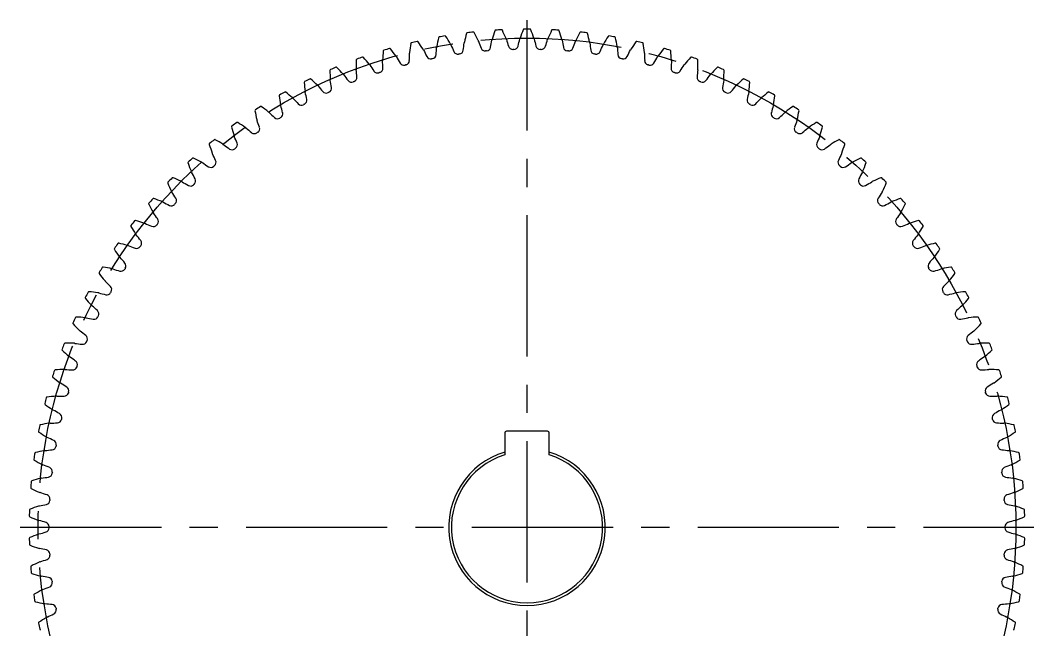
# Model space of a CAD drawing. Extents: x -1 to 183, y -13 to 137.
# Drawn here: x -1 to 113, y 54.5 to 123 of the extents above; entities that cross this region are included whole.
import ezdxf

# ---------------------------------------------------------------- set-up
doc = ezdxf.new("R2010")
doc.units = 0
doc.header["$LTSCALE"] = 0.5
doc.linetypes.add('CENTER', pattern=[50.8, 31.75, -6.35, 6.35, -6.35])
doc.layers.add('MSM_CENTER', color=1, linetype='CENTER')
doc.layers.add('MSM_CONTINUOUS', color=7, linetype='CONTINUOUS')

msp = doc.modelspace()

# ---------------------------------------------------------------- linework, layer by layer
at = {"layer": 'MSM_CENTER'}
for p, q in [((56, 9), (56, 123)), ((-1, 66), (113, 66))]:
    msp.add_line(p, q, dxfattribs=at)
msp.add_circle((56, 66), 55, dxfattribs=at)
at = {"layer": 'MSM_CONTINUOUS'}
for p, q in [((53.5, 76.6), (53.5, 74.12)), ((58.3, 76.8), (53.7, 76.8)), ((58.5, 74.12), (58.5, 76.6))]:
    msp.add_line(p, q, dxfattribs=at)
for centre, radius, start, end in [((55.66, 121.9), 0.1, 90.344, 157.6675), ((56, 66), 56, 89.656, 90.344), ((56.34, 121.9), 0.1, 22.3325, 89.656), ((63.94, 117.07), 18.33, 167.4857, 170.6364), ((46.14, 121.02), 0.1, 100.1622, 167.4857), ((56, 66), 56, 99.4742, 100.1622), ((46.8, 121.14), 0.1, 32.1507, 99.4742), ((31.36, 111.43), 18.33, 29, 32.1507), ((66.84, 116.54), 18.33, 164.2129, 167.3636), ((49.29, 121.5), 0.1, 96.8895, 164.2129), ((56, 66), 56, 96.2015, 96.8895), ((49.96, 121.57), 0.1, 28.878, 96.2015), ((34, 112.77), 18.33, 25.7273, 28.878), ((52.88, 120.63), 0.832, 164.0909, 170.9362), ((69.71, 115.83), 18.33, 160.9402, 164.0909), ((52.47, 121.79), 0.1, 93.6167, 160.9402), ((56, 66), 56, 92.9287, 93.6167), ((53.14, 121.83), 0.1, 25.6053, 92.9287), ((36.7, 113.95), 18.33, 22.4545, 25.6053), ((52.88, 120.63), 0.832, 15.6093, 22.4545), ((69.97, 125.42), 16.92, 195.6335, 198.4222), ((38.66, 124.52), 16.92, 344.8505, 347.6393), ((56, 120.72), 0.832, 160.8182, 167.6634), ((72.53, 114.97), 18.33, 157.6675, 160.8182), ((39.47, 114.97), 18.33, 19.1818, 22.3325), ((56, 120.72), 0.832, 12.3366, 19.1818), ((73.34, 124.52), 16.92, 192.3607, 195.1495), ((42.03, 125.42), 16.92, 341.5778, 344.3665), ((59.12, 120.63), 0.832, 157.5455, 164.3907), ((75.3, 113.95), 18.33, 154.3947, 157.5455), ((58.86, 121.83), 0.1, 87.0713, 154.3947), ((56, 66), 56, 86.3833, 87.0713), ((59.53, 121.79), 0.1, 19.0598, 86.3833), ((42.29, 115.83), 18.33, 15.9091, 19.0598), ((59.12, 120.63), 0.832, 9.0638, 15.9091), ((78, 112.77), 18.33, 151.122, 154.2727), ((62.04, 121.57), 0.1, 83.7985, 151.122), ((56, 66), 56, 83.1105, 83.7985), ((62.71, 121.5), 0.1, 15.7871, 83.1105), ((45.16, 116.54), 18.33, 12.6364, 15.7871), ((80.64, 111.43), 18.33, 147.8493, 151), ((65.2, 121.14), 0.1, 80.5258, 147.8493), ((56, 66), 56, 79.8378, 80.5258), ((65.86, 121.02), 0.1, 12.5143, 79.8378), ((48.06, 117.07), 18.33, 9.3636, 12.5143), ((56, 66), 56, 106.0196, 106.7076), ((40.57, 119.73), 0.1, 38.6962, 106.0196), ((26.34, 108.33), 18.33, 35.5455, 38.6962), ((61.01, 117.44), 18.33, 170.7584, 173.9091), ((43.01, 120.37), 0.1, 103.4349, 170.7584), ((56, 66), 56, 102.7469, 103.4349), ((43.67, 120.52), 0.1, 35.4234, 102.7469), ((28.81, 109.95), 18.33, 32.2727, 35.4234), ((43.61, 119.3), 0.832, 25.4275, 32.2727), ((28.93, 120.71), 16.92, 354.6687, 357.4575), ((46.67, 119.92), 0.832, 170.6363, 177.4816), ((46.67, 119.92), 0.832, 22.1547, 29), ((63.11, 126.62), 16.92, 202.1789, 204.9677), ((32.1, 122.16), 16.92, 351.396, 354.1847), ((49.76, 120.36), 0.832, 167.3636, 174.2089), ((49.76, 120.36), 0.832, 18.882, 25.7273), ((66.56, 126.12), 16.92, 198.9062, 201.6949), ((51.3, 120.05), 0.5, 201.6949, 274.9708), ((51.42, 120.06), 0.5, 274.8474, 348.1232), ((35.34, 123.44), 16.92, 348.1232, 350.912), ((54.39, 120.23), 0.5, 198.4222, 271.698), ((56, 66), 53.75, 91.5747, 91.698), ((54.51, 120.23), 0.5, 271.5747, 344.8505), ((57.49, 120.23), 0.5, 195.1495, 268.4253), ((56, 66), 53.75, 88.302, 88.4253), ((57.61, 120.23), 0.5, 268.3019, 341.5778), ((76.66, 123.44), 16.92, 189.088, 191.8768), ((60.58, 120.06), 0.5, 191.8767, 265.1526), ((60.7, 120.05), 0.5, 265.0292, 338.3051), ((45.44, 126.12), 16.92, 338.3051, 341.0938), ((62.24, 120.36), 0.832, 154.2727, 161.118), ((62.24, 120.36), 0.832, 5.7911, 12.6364), ((79.9, 122.16), 16.92, 185.8153, 188.604), ((48.89, 126.62), 16.92, 335.0323, 337.8211), ((65.33, 119.92), 0.832, 151, 157.8453), ((65.33, 119.92), 0.832, 2.5184, 9.3636), ((83.07, 120.71), 16.92, 182.5425, 185.3313), ((68.39, 119.3), 0.832, 147.7273, 154.5725), ((83.19, 109.95), 18.33, 144.5766, 147.7273), ((68.33, 120.52), 0.1, 77.2531, 144.5766), ((56, 66), 56, 76.5651, 77.2531), ((68.99, 120.37), 0.1, 9.2416, 76.5651), ((50.99, 117.44), 18.33, 6.0909, 9.2416), ((85.66, 108.33), 18.33, 141.3038, 144.4545), ((71.43, 119.73), 0.1, 73.9804, 141.3038), ((56, 66), 56, 73.2924, 73.9804), ((36.9, 118.54), 0.1, 109.9804, 177.3038), ((56, 66), 56, 109.2924, 109.9804), ((37.53, 118.76), 0.1, 41.9689, 109.2924), ((23.97, 106.57), 18.33, 38.8182, 41.9689), ((58.06, 117.64), 18.33, 174.0311, 177.1818), ((39.93, 119.54), 0.1, 106.7076, 174.0311), ((40.58, 118.5), 0.832, 28.7002, 35.5455), ((56.15, 127.04), 16.92, 208.7244, 211.5131), ((25.85, 119.07), 16.92, 357.9414, 0.7302), ((43.61, 119.3), 0.832, 173.9091, 180.7544), ((59.64, 126.93), 16.92, 205.4516, 208.2404), ((45.17, 119.16), 0.5, 208.2404, 281.5162), ((56, 66), 53.75, 101.3929, 101.5162), ((45.28, 119.18), 0.5, 281.3929, 354.6687), ((48.22, 119.69), 0.5, 204.9676, 278.2435), ((56, 66), 53.75, 98.1201, 98.2435), ((48.34, 119.71), 0.5, 278.1201, 351.396), ((56, 66), 53.75, 94.8474, 94.9708), ((56, 66), 53.75, 85.0292, 85.1526), ((63.66, 119.71), 0.5, 188.604, 261.8797), ((56, 66), 53.75, 81.7565, 81.8799), ((63.78, 119.69), 0.5, 261.7565, 335.0323), ((66.72, 119.18), 0.5, 185.3313, 258.6071), ((56, 66), 53.75, 78.4838, 78.6071), ((66.83, 119.16), 0.5, 258.4837, 331.7596), ((52.36, 126.93), 16.92, 331.7596, 334.5484), ((68.39, 119.3), 0.832, 359.2456, 6.0909), ((86.15, 119.07), 16.92, 179.2698, 182.0586), ((55.85, 127.04), 16.92, 328.4869, 331.2756), ((71.42, 118.5), 0.832, 144.4545, 151.2998), ((72.07, 119.54), 0.1, 5.9689, 73.2924), ((53.94, 117.64), 18.33, 2.8182, 5.9689), ((88.03, 106.57), 18.33, 138.0311, 141.1818), ((74.47, 118.76), 0.1, 70.7076, 138.0311), ((56, 66), 56, 70.0196, 70.7076), ((75.1, 118.54), 0.1, 2.6962, 70.0196), ((33.93, 117.36), 0.1, 113.2531, 180.5766), ((56, 66), 56, 112.5651, 113.2531), ((34.55, 117.62), 0.1, 45.2416, 112.5651), ((21.71, 104.67), 18.33, 42.0909, 45.2416), ((55.11, 117.68), 18.33, 177.3038, 180.4545), ((37.61, 117.54), 0.832, 180.4545, 187.2998), ((20, 115.29), 16.92, 4.4869, 7.2756), ((37.61, 117.54), 0.832, 31.9729, 38.8182), ((52.67, 126.95), 16.92, 211.9971, 214.7858), ((39.29, 117.61), 0.5, 287.9383, 1.2142), ((40.58, 118.5), 0.832, 177.1818, 184.0271), ((22.87, 117.26), 16.92, 1.2142, 4.0029), ((42.15, 118.45), 0.5, 211.5131, 284.7889), ((56, 66), 53.75, 104.6656, 104.7889), ((42.27, 118.48), 0.5, 284.6656, 357.9414), ((69.73, 118.48), 0.5, 182.0586, 255.3344), ((56, 66), 53.75, 75.2111, 75.3344), ((69.85, 118.45), 0.5, 255.211, 328.4869), ((89.13, 117.26), 16.92, 175.9971, 178.7858), ((72.71, 117.61), 0.5, 178.7858, 252.0617), ((71.42, 118.5), 0.832, 355.9729, 2.8182), ((59.33, 126.95), 16.92, 325.2142, 328.0029), ((74.39, 117.54), 0.832, 141.1818, 148.0271), ((92, 115.29), 16.92, 172.7244, 175.5131), ((56.89, 117.68), 18.33, 359.5455, 2.6962), ((74.39, 117.54), 0.832, 352.7002, 359.5455), ((90.29, 104.67), 18.33, 134.7584, 137.9091), ((77.45, 117.62), 0.1, 67.4349, 134.7584), ((56, 66), 56, 66.7469, 67.4349), ((78.07, 117.36), 0.1, 359.4234, 66.7469), ((56, 66), 56, 115.8378, 116.5258), ((31.64, 116.31), 0.1, 48.5143, 115.8378), ((19.56, 102.65), 18.33, 45.3636, 48.5143), ((52.16, 117.54), 18.33, 180.5766, 183.7273), ((34.7, 116.4), 0.832, 183.7273, 190.5725), ((34.7, 116.4), 0.832, 35.2456, 42.0909), ((49.19, 126.66), 16.92, 215.2698, 218.0586), ((36.37, 116.57), 0.5, 291.2111, 4.4869), ((39.18, 117.58), 0.5, 214.7858, 288.0617), ((56, 66), 53.75, 107.9383, 108.0617), ((56, 66), 53.75, 71.9383, 72.0617), ((72.82, 117.58), 0.5, 251.9383, 325.2142), ((75.63, 116.57), 0.5, 175.5131, 248.7889), ((62.81, 126.66), 16.92, 321.9414, 324.7302), ((77.3, 116.4), 0.832, 137.9091, 144.7544), ((77.3, 116.4), 0.832, 349.4275, 356.2727), ((59.84, 117.54), 18.33, 356.2727, 359.4234), ((92.44, 102.65), 18.33, 131.4857, 134.6364), ((80.36, 116.31), 0.1, 64.1622, 131.4857), ((56, 66), 56, 63.4742, 64.1622), ((31.04, 116.02), 0.1, 116.5258, 183.8493), ((49.23, 117.24), 18.33, 183.8493, 187), ((31.86, 115.11), 0.832, 38.5184, 45.3636), ((45.74, 126.17), 16.92, 218.5425, 221.3313), ((33.52, 115.37), 0.5, 294.4838, 7.7596), ((17.24, 113.15), 16.92, 7.7596, 10.5484), ((36.26, 116.53), 0.5, 218.0586, 291.3344), ((56, 66), 53.75, 111.2111, 111.3344), ((56, 66), 53.75, 68.6656, 68.7889), ((75.74, 116.53), 0.5, 248.6656, 321.9414), ((78.48, 115.37), 0.5, 172.2404, 245.5162), ((94.76, 113.15), 16.92, 169.4516, 172.2404), ((66.26, 126.17), 16.92, 318.6687, 321.4575), ((80.14, 115.11), 0.832, 134.6364, 141.4816), ((62.77, 117.24), 18.33, 353, 356.1507), ((80.96, 116.02), 0.1, 356.1507, 63.4742), ((28.22, 114.51), 0.1, 119.7985, 187.122), ((46.31, 116.77), 18.33, 187.122, 190.2727), ((56, 66), 56, 119.1105, 119.7985), ((28.8, 114.84), 0.1, 51.7871, 119.1105), ((17.53, 100.51), 18.33, 48.6364, 51.7871), ((29.09, 113.65), 0.832, 41.7911, 48.6364), ((42.32, 125.49), 16.92, 221.8153, 224.604), ((30.73, 114.01), 0.5, 297.7565, 11.0323), ((31.86, 115.11), 0.832, 187, 193.8453), ((14.62, 110.86), 16.92, 11.0323, 13.8211), ((33.41, 115.32), 0.5, 221.3313, 294.6071), ((56, 66), 53.75, 114.4838, 114.6071), ((56, 66), 53.75, 65.3929, 65.5162), ((78.59, 115.32), 0.5, 245.3928, 318.6687), ((97.38, 110.86), 16.92, 166.1789, 168.9677), ((81.27, 114.01), 0.5, 168.9677, 242.2435), ((80.14, 115.11), 0.832, 346.1547, 353), ((69.68, 125.49), 16.92, 315.396, 318.1847), ((82.91, 113.65), 0.832, 131.3636, 138.2089), ((94.47, 100.51), 18.33, 128.2129, 131.3636), ((83.2, 114.84), 0.1, 60.8895, 128.2129), ((56, 66), 56, 60.2015, 60.8895), ((65.69, 116.77), 18.33, 349.7273, 352.878), ((83.78, 114.51), 0.1, 352.878, 60.2015), ((25.5, 112.84), 0.1, 123.0713, 190.3947), ((56, 66), 56, 122.3833, 123.0713), ((26.06, 113.21), 0.1, 55.0598, 122.3833), ((15.62, 98.26), 18.33, 51.9091, 55.0598), ((29.09, 113.65), 0.832, 190.2727, 197.118), ((12.12, 108.43), 16.92, 14.3051, 17.0938), ((30.63, 113.95), 0.5, 224.604, 297.8799), ((56, 66), 53.75, 117.7565, 117.8799), ((56, 66), 53.75, 62.1201, 62.2435), ((81.37, 113.95), 0.5, 242.1201, 315.396), ((99.88, 108.43), 16.92, 162.9062, 165.6949), ((82.91, 113.65), 0.832, 342.882, 349.7273), ((96.38, 98.26), 18.33, 124.9402, 128.0909), ((85.94, 113.21), 0.1, 57.6167, 124.9402), ((56, 66), 56, 56.9287, 57.6167), ((86.5, 112.84), 0.1, 349.6053, 56.9287), ((43.43, 116.13), 18.33, 190.3947, 193.5455), ((26.42, 112.03), 0.832, 193.5454, 200.3907), ((9.77, 105.86), 16.92, 17.5778, 20.3665), ((26.42, 112.03), 0.832, 45.0638, 51.9091), ((38.95, 124.61), 16.92, 225.088, 227.8768), ((27.94, 112.43), 0.5, 227.8767, 301.1526), ((56, 66), 53.75, 121.0292, 121.1526), ((28.04, 112.49), 0.5, 301.0292, 14.3051), ((83.96, 112.49), 0.5, 165.6949, 238.9708), ((56, 66), 53.75, 58.8474, 58.9708), ((84.06, 112.43), 0.5, 238.8474, 312.1232), ((73.05, 124.61), 16.92, 312.1232, 314.912), ((85.58, 112.03), 0.832, 128.0909, 134.9362), ((102.23, 105.86), 16.92, 159.6335, 162.4222), ((85.58, 112.03), 0.832, 339.6093, 346.4545), ((68.57, 116.13), 18.33, 346.4545, 349.6053), ((22.87, 111.03), 0.1, 126.344, 193.6675), ((40.59, 115.33), 18.33, 193.6675, 196.8182), ((56, 66), 56, 125.656, 126.344), ((23.41, 111.42), 0.1, 58.3325, 125.656), ((13.84, 95.9), 18.33, 55.1818, 58.3325), ((23.84, 110.27), 0.832, 48.3366, 55.1818), ((35.63, 123.54), 16.92, 228.3607, 231.1495), ((25.43, 110.81), 0.5, 304.302, 17.5778), ((86.57, 110.81), 0.5, 162.4222, 235.698), ((76.37, 123.54), 16.92, 308.8505, 311.6393), ((88.16, 110.27), 0.832, 124.8182, 131.6634), ((98.16, 95.9), 18.33, 121.6675, 124.8182), ((88.59, 111.42), 0.1, 54.344, 121.6675), ((56, 66), 56, 53.656, 54.344), ((71.41, 115.33), 18.33, 343.1818, 346.3325), ((89.13, 111.03), 0.1, 346.3325, 53.656), ((56, 66), 56, 128.9287, 129.6167), ((20.88, 109.49), 0.1, 61.6053, 128.9287), ((12.2, 93.45), 18.33, 58.4545, 61.6053), ((23.84, 110.27), 0.832, 196.8182, 203.6634), ((7.57, 103.15), 16.92, 20.8505, 23.6393), ((25.33, 110.75), 0.5, 231.1495, 304.4253), ((56, 66), 53.75, 124.302, 124.4253), ((56, 66), 53.75, 55.5747, 55.698), ((86.67, 110.75), 0.5, 235.5746, 308.8505), ((104.43, 103.15), 16.92, 156.3607, 159.1495), ((88.16, 110.27), 0.832, 336.3366, 343.1818), ((99.8, 93.45), 18.33, 118.3947, 121.5455), ((91.12, 109.49), 0.1, 51.0713, 118.3947), ((56, 66), 56, 50.3833, 51.0713), ((20.36, 109.06), 0.1, 129.6167, 196.9402), ((37.8, 114.37), 18.33, 196.9402, 200.0909), ((21.36, 108.36), 0.832, 51.6093, 58.4545), ((32.38, 122.28), 16.92, 231.6335, 234.4222), ((22.83, 108.93), 0.5, 234.4222, 307.6979), ((56, 66), 53.75, 127.5747, 127.698), ((22.92, 109), 0.5, 307.5747, 20.8505), ((89.08, 109), 0.5, 159.1495, 232.4253), ((56, 66), 53.75, 52.302, 52.4253), ((89.17, 108.93), 0.5, 232.3019, 305.5778), ((79.62, 122.28), 16.92, 305.5778, 308.3665), ((90.64, 108.36), 0.832, 121.5455, 128.3907), ((74.2, 114.37), 18.33, 339.9091, 343.0598), ((91.64, 109.06), 0.1, 343.0598, 50.3833), ((56, 66), 56, 132.2015, 132.8895), ((18.45, 107.41), 0.1, 64.878, 132.2015), ((10.71, 90.9), 18.33, 61.7273, 64.878), ((21.36, 108.36), 0.832, 200.0909, 206.9362), ((5.53, 100.33), 16.92, 24.1232, 26.912), ((20.52, 107.04), 0.5, 310.8474, 24.1232), ((91.48, 107.04), 0.5, 155.8768, 229.1526), ((106.47, 100.33), 16.92, 153.088, 155.8768), ((90.64, 108.36), 0.832, 333.0638, 339.9091), ((101.29, 90.9), 18.33, 115.122, 118.2727), ((93.55, 107.41), 0.1, 47.7985, 115.122), ((56, 66), 56, 47.1105, 47.7985), ((17.96, 106.96), 0.1, 132.8895, 200.2129), ((35.07, 113.26), 18.33, 200.2129, 203.3636), ((19, 106.32), 0.832, 54.882, 61.7273), ((29.21, 120.84), 16.92, 234.9062, 237.6949), ((20.43, 106.96), 0.5, 237.6949, 310.9707), ((56, 66), 53.75, 130.8474, 130.9708), ((56, 66), 53.75, 49.0292, 49.1526), ((91.57, 106.96), 0.5, 229.0292, 302.3051), ((82.79, 120.84), 16.92, 302.3051, 305.0938), ((93, 106.32), 0.832, 118.2727, 125.118), ((76.93, 113.26), 18.33, 336.6364, 339.7871), ((94.04, 106.96), 0.1, 339.7871, 47.1105), ((56, 66), 56, 135.4742, 136.1622), ((16.15, 105.2), 0.1, 68.1507, 135.4742), ((9.36, 88.28), 18.33, 65, 68.1507), ((16.76, 104.14), 0.832, 58.1547, 65), ((19, 106.32), 0.832, 203.3636, 210.2089), ((3.65, 97.39), 16.92, 27.396, 30.1847), ((18.23, 104.95), 0.5, 314.1201, 27.396), ((93.77, 104.95), 0.5, 152.604, 225.8799), ((108.35, 97.39), 16.92, 149.8153, 152.604), ((93, 106.32), 0.832, 329.7911, 336.6364), ((95.24, 104.14), 0.832, 115, 121.8453), ((102.64, 88.28), 18.33, 111.8493, 115), ((95.85, 105.2), 0.1, 44.5258, 111.8493), ((56, 66), 56, 43.8378, 44.5258), ((15.68, 104.72), 0.1, 136.1622, 203.4857), ((32.4, 111.98), 18.33, 203.4857, 206.6364), ((16.76, 104.14), 0.832, 206.6364, 213.4816), ((26.12, 119.22), 16.92, 238.1789, 240.9677), ((18.15, 104.86), 0.5, 240.9676, 314.2434), ((56, 66), 53.75, 134.1201, 134.2435), ((56, 66), 53.75, 45.7565, 45.8799), ((93.85, 104.86), 0.5, 225.7565, 299.0323), ((85.88, 119.22), 16.92, 299.0323, 301.8211), ((95.24, 104.14), 0.832, 326.5184, 333.3636), ((79.6, 111.98), 18.33, 333.3636, 336.5143), ((96.32, 104.72), 0.1, 336.5143, 43.8378), ((56, 66), 56, 138.7469, 139.4349), ((13.97, 102.86), 0.1, 71.4234, 138.7469), ((8.17, 85.58), 18.33, 68.2727, 71.4234), ((14.64, 101.83), 0.832, 61.4275, 68.2727), ((1.95, 94.35), 16.92, 30.6687, 33.4575), ((16.07, 102.73), 0.5, 317.3929, 30.6687), ((95.93, 102.73), 0.5, 149.3313, 222.6071), ((110.05, 94.35), 16.92, 146.5425, 149.3313), ((97.36, 101.83), 0.832, 111.7273, 118.5725), ((103.83, 85.58), 18.33, 108.5766, 111.7273), ((98.03, 102.86), 0.1, 41.2531, 108.5766), ((56, 66), 56, 40.5651, 41.2531), ((13.53, 102.35), 0.1, 139.4349, 206.7584), ((29.82, 110.56), 18.33, 206.7584, 209.9091), ((23.13, 117.43), 16.92, 241.4516, 244.2404), ((15.99, 102.64), 0.5, 244.2404, 317.5161), ((56, 66), 53.75, 137.3929, 137.5162), ((56, 66), 53.75, 42.4838, 42.6071), ((96.01, 102.64), 0.5, 222.4837, 295.7596), ((88.87, 117.43), 16.92, 295.7596, 298.5484), ((82.18, 110.56), 18.33, 330.0909, 333.2416), ((98.47, 102.35), 0.1, 333.2416, 40.5651), ((56, 66), 56, 142.0196, 142.7076), ((11.94, 100.4), 0.1, 74.6962, 142.0196), ((7.13, 82.81), 18.33, 71.5455, 74.6962), ((14.64, 101.83), 0.832, 209.9091, 216.7544), ((0.42, 91.22), 16.92, 33.9414, 36.7302), ((14.04, 100.39), 0.5, 320.6656, 33.9414), ((97.96, 100.39), 0.5, 146.0586, 219.3344), ((111.58, 91.22), 16.92, 143.2698, 146.0586), ((97.36, 101.83), 0.832, 323.2456, 330.0909), ((104.87, 82.81), 18.33, 105.3038, 108.4545), ((100.06, 100.4), 0.1, 37.9804, 105.3038), ((56, 66), 56, 37.2924, 37.9804), ((11.53, 99.87), 0.1, 142.7076, 210.0311), ((27.31, 108.99), 18.33, 210.0311, 213.1818), ((12.67, 99.42), 0.832, 64.7002, 71.5455), ((20.25, 115.47), 16.92, 244.7244, 247.5131), ((13.97, 100.3), 0.5, 247.5131, 320.7889), ((56, 66), 53.75, 140.6656, 140.7889), ((56, 66), 53.75, 39.2111, 39.3344), ((98.03, 100.3), 0.5, 219.211, 292.4869), ((91.75, 115.47), 16.92, 292.4869, 295.2756), ((99.33, 99.42), 0.832, 108.4545, 115.2998), ((84.69, 108.99), 18.33, 326.8182, 329.9689), ((100.47, 99.87), 0.1, 329.9689, 37.2924), ((12.67, 99.42), 0.832, 213.1818, 220.0271), ((-0.93, 88), 16.92, 37.2142, 40.0029), ((12.15, 97.93), 0.5, 323.9383, 37.2142), ((99.85, 97.93), 0.5, 142.7858, 216.0616), ((112.93, 88), 16.92, 139.9971, 142.7858), ((99.33, 99.42), 0.832, 319.9729, 326.8182), ((9.67, 97.27), 0.1, 145.9804, 213.3038), ((56, 66), 56, 145.2924, 145.9804), ((24.91, 107.29), 18.33, 213.3038, 216.4545), ((10.05, 97.83), 0.1, 77.9689, 145.2924), ((6.25, 80), 18.33, 74.8182, 77.9689), ((10.83, 96.89), 0.832, 67.9729, 74.8182), ((17.48, 113.35), 16.92, 247.9971, 250.7858), ((12.08, 97.84), 0.5, 250.7858, 324.0617), ((56, 66), 53.75, 143.9383, 144.0617), ((56, 66), 53.75, 35.9383, 36.0617), ((99.92, 97.84), 0.5, 215.9383, 289.2142), ((94.52, 113.35), 16.92, 289.2142, 292.0029), ((101.17, 96.89), 0.832, 105.1818, 112.0271), ((105.75, 80), 18.33, 102.0311, 105.1818), ((87.09, 107.29), 18.33, 323.5455, 326.6962), ((101.95, 97.83), 0.1, 34.7076, 102.0311), ((56, 66), 56, 34.0196, 34.7076), ((102.33, 97.27), 0.1, 326.6962, 34.0196), ((10.83, 96.89), 0.832, 216.4545, 223.2998), ((-2.1, 84.72), 16.92, 40.4869, 43.2756), ((114.1, 84.72), 16.92, 136.7244, 139.5131), ((101.17, 96.89), 0.832, 316.7002, 323.5455), ((7.96, 94.58), 0.1, 149.2531, 216.5766), ((56, 66), 56, 148.5651, 149.2531), ((8.3, 95.15), 0.1, 81.2416, 148.5651), ((5.53, 77.13), 18.33, 78.0909, 81.2416), ((9.14, 94.26), 0.832, 71.2456, 78.0909), ((14.84, 111.07), 16.92, 251.2698, 254.0586), ((10.33, 95.28), 0.5, 254.0586, 327.3344), ((56, 66), 53.75, 147.2111, 147.3344), ((10.39, 95.38), 0.5, 327.211, 40.4869), ((101.61, 95.38), 0.5, 139.5131, 212.7888), ((56, 66), 53.75, 32.6656, 32.7889), ((101.67, 95.28), 0.5, 212.6656, 285.9414), ((97.16, 111.07), 16.92, 285.9414, 288.7302), ((102.86, 94.26), 0.832, 101.9091, 108.7544), ((106.47, 77.13), 18.33, 98.7584, 101.9091), ((103.7, 95.15), 0.1, 31.4349, 98.7584), ((56, 66), 56, 30.7469, 31.4349), ((104.04, 94.58), 0.1, 323.4234, 30.7469), ((22.6, 105.44), 18.33, 216.5766, 219.7273), ((9.14, 94.26), 0.832, 219.7273, 226.5725), ((-3.07, 81.37), 16.92, 43.7596, 46.5484), ((115.07, 81.37), 16.92, 133.4516, 136.2404), ((102.86, 94.26), 0.832, 313.4275, 320.2727), ((89.4, 105.44), 18.33, 320.2727, 323.4234), ((56, 66), 56, 151.8378, 152.5258), ((6.72, 92.38), 0.1, 84.5143, 151.8378), ((4.97, 74.23), 18.33, 81.3636, 84.5143), ((7.6, 91.54), 0.832, 74.5184, 81.3636), ((8.73, 92.63), 0.5, 257.3313, 330.6071), ((8.79, 92.73), 0.5, 330.4838, 43.7596), ((56, 66), 53.75, 150.4838, 150.6071), ((103.21, 92.73), 0.5, 136.2404, 209.5161), ((56, 66), 53.75, 29.3929, 29.5162), ((103.27, 92.63), 0.5, 209.3928, 282.6687), ((104.4, 91.54), 0.832, 98.6364, 105.4816), ((107.03, 74.23), 18.33, 95.4857, 98.6364), ((105.28, 92.38), 0.1, 28.1622, 95.4857), ((56, 66), 56, 27.4742, 28.1622), ((6.4, 91.79), 0.1, 152.5258, 219.8493), ((20.4, 103.47), 18.33, 219.8493, 223), ((12.34, 108.65), 16.92, 254.5425, 257.3313), ((99.66, 108.65), 16.92, 282.6687, 285.4575), ((91.6, 103.47), 18.33, 317, 320.1507), ((105.6, 91.79), 0.1, 320.1507, 27.4742), ((7.6, 91.54), 0.832, 223, 229.8453), ((-3.85, 77.97), 16.92, 47.0323, 49.8211), ((7.34, 89.99), 0.5, 333.7565, 47.0323), ((104.66, 89.99), 0.5, 132.9677, 206.2435), ((115.85, 77.97), 16.92, 130.1789, 132.9677), ((104.4, 91.54), 0.832, 310.1547, 317), ((5.01, 88.92), 0.1, 155.7985, 223.122), ((56, 66), 56, 155.1105, 155.7985), ((5.29, 89.53), 0.1, 87.7871, 155.1105), ((4.59, 71.31), 18.33, 84.6364, 87.7871), ((6.22, 88.73), 0.832, 77.7911, 84.6364), ((9.97, 106.09), 16.92, 257.8153, 260.604), ((7.29, 89.88), 0.5, 260.604, 333.8799), ((56, 66), 53.75, 153.7565, 153.8799), ((56, 66), 53.75, 26.1201, 26.2435), ((104.71, 89.88), 0.5, 206.1201, 279.396), ((102.03, 106.09), 16.92, 279.396, 282.1847), ((105.78, 88.73), 0.832, 95.3636, 102.2089), ((107.41, 71.31), 18.33, 92.2129, 95.3636), ((106.71, 89.53), 0.1, 24.8895, 92.2129), ((56, 66), 56, 24.2015, 24.8895), ((106.99, 88.92), 0.1, 316.878, 24.2015), ((18.32, 101.38), 18.33, 223.122, 226.2727), ((6.22, 88.73), 0.832, 226.2727, 233.118), ((-4.44, 74.53), 16.92, 50.3051, 53.0938), ((116.44, 74.53), 16.92, 126.9062, 129.6949), ((105.78, 88.73), 0.832, 306.882, 313.7273), ((93.68, 101.38), 18.33, 313.7273, 316.878), ((4.03, 86.59), 0.1, 91.0598, 158.3833), ((4.37, 68.36), 18.33, 87.9091, 91.0598), ((5.01, 85.85), 0.832, 81.0638, 87.9091), ((7.76, 103.39), 16.92, 261.088, 263.8768), ((6.01, 87.06), 0.5, 263.8767, 337.1526), ((6.05, 87.17), 0.5, 337.0292, 50.3051), ((56, 66), 53.75, 157.0292, 157.1526), ((105.95, 87.17), 0.5, 129.6949, 202.9708), ((56, 66), 53.75, 22.8474, 22.9708), ((105.99, 87.06), 0.5, 202.8474, 276.1232), ((104.24, 103.39), 16.92, 276.1232, 278.912), ((106.99, 85.85), 0.832, 92.0909, 98.9362), ((107.63, 68.36), 18.33, 88.9402, 92.0909), ((107.97, 86.59), 0.1, 21.6167, 88.9402), ((56, 66), 56, 158.3833, 159.0713), ((3.79, 85.97), 0.1, 159.0718, 226.3947), ((16.36, 99.17), 18.33, 226.3947, 229.5455), ((95.64, 99.17), 18.33, 310.4545, 313.6053), ((56, 66), 56, 20.9287, 21.6167), ((108.21, 85.97), 0.1, 313.6053, 20.9287), ((5.01, 85.85), 0.832, 229.5455, 236.3907), ((-4.83, 71.07), 16.92, 53.5778, 56.3665), ((4.92, 84.29), 0.5, 340.302, 53.5778), ((107.08, 84.29), 0.5, 126.4222, 199.698), ((116.83, 71.07), 16.92, 123.6335, 126.4222), ((106.99, 85.85), 0.832, 303.6093, 310.4545), ((56, 66), 56, 161.656, 162.344), ((2.94, 83.59), 0.1, 94.3325, 161.656), ((4.32, 65.41), 18.33, 91.1818, 94.3325), ((3.96, 82.91), 0.832, 84.3366, 91.1818), ((5.7, 100.58), 16.92, 264.3607, 267.1495), ((4.89, 84.18), 0.5, 267.1495, 340.4253), ((56, 66), 53.75, 160.302, 160.4253), ((56, 66), 53.75, 19.5747, 19.698), ((107.11, 84.18), 0.5, 199.5747, 272.8505), ((106.3, 100.58), 16.92, 272.8505, 275.6393), ((108.04, 82.91), 0.832, 88.8182, 95.6634), ((107.68, 65.41), 18.33, 85.6675, 88.8182), ((109.06, 83.59), 0.1, 18.3445, 85.6675), ((56, 66), 56, 17.656, 18.344), ((2.73, 82.95), 0.1, 162.3445, 229.6675), ((14.53, 96.85), 18.33, 229.6675, 232.8182), ((3.96, 82.91), 0.832, 232.8182, 239.6634), ((-5.02, 67.59), 16.92, 56.8505, 59.6393), ((117.02, 67.59), 16.92, 120.3607, 123.1495), ((108.04, 82.91), 0.832, 300.3366, 307.1818), ((97.47, 96.85), 18.33, 307.1818, 310.3325), ((109.27, 82.95), 0.1, 310.3325, 17.656), ((3.93, 81.23), 0.5, 270.4222, 343.698), ((3.96, 81.34), 0.5, 343.5747, 56.8505), ((56, 66), 53.75, 163.5747, 163.698), ((108.04, 81.34), 0.5, 123.1495, 196.4253), ((56, 66), 53.75, 16.302, 16.4253), ((108.07, 81.23), 0.5, 196.3019, 269.5778), ((1.85, 79.89), 0.1, 165.6173, 232.9402), ((56, 66), 56, 164.9287, 165.6167), ((12.84, 94.44), 18.33, 232.9402, 236.0909), ((2.02, 80.54), 0.1, 97.6053, 164.9287), ((4.44, 62.46), 18.33, 94.4545, 97.6053), ((3.08, 79.91), 0.832, 87.6093, 94.4545), ((3.81, 97.65), 16.92, 267.6335, 270.4222), ((108.19, 97.65), 16.92, 269.5778, 272.3665), ((108.92, 79.91), 0.832, 85.5455, 92.3907), ((107.56, 62.46), 18.33, 82.3947, 85.5455), ((99.16, 94.44), 18.33, 303.9091, 307.0598), ((109.98, 80.54), 0.1, 15.0718, 82.3947), ((56, 66), 56, 14.3833, 15.0713), ((110.15, 79.89), 0.1, 307.0598, 14.3833), ((3.08, 79.91), 0.832, 236.0909, 242.9362), ((-5.01, 64.1), 16.92, 60.1233, 62.912), ((3.17, 78.34), 0.5, 346.8474, 60.1233), ((108.83, 78.34), 0.5, 119.8768, 193.1526), ((117.01, 64.1), 16.92, 117.088, 119.8768), ((108.92, 79.91), 0.832, 297.0638, 303.9091), ((1.28, 77.43), 0.1, 100.878, 168.2015), ((4.72, 59.52), 18.33, 97.7273, 100.878), ((2.37, 76.87), 0.832, 90.882, 97.7273), ((2.09, 94.62), 16.92, 270.9062, 273.6949), ((3.15, 78.23), 0.5, 273.6949, 346.9708), ((56, 66), 53.75, 166.8474, 166.9708), ((56, 66), 53.75, 13.0292, 13.1526), ((108.85, 78.23), 0.5, 193.0292, 266.3051), ((109.91, 94.62), 16.92, 266.3051, 269.0938), ((109.63, 76.87), 0.832, 82.2727, 89.118), ((107.28, 59.52), 18.33, 79.122, 82.2727), ((110.72, 77.43), 0.1, 11.7991, 79.122), ((56, 66), 56, 168.2015, 168.8895), ((1.15, 76.77), 0.1, 168.89, 236.2129), ((11.29, 91.93), 18.33, 236.2129, 239.3636), ((53.7, 76.6), 0.2, 90, 180), ((58.3, 76.6), 0.2, 0, 90), ((100.71, 91.93), 18.33, 300.6364, 303.7871), ((56, 66), 56, 11.1105, 11.7985), ((110.85, 76.77), 0.1, 303.7871, 11.1105), ((2.37, 76.87), 0.832, 239.3636, 246.2089), ((-4.8, 60.62), 16.92, 63.396, 66.1847), ((2.55, 75.31), 0.5, 350.1201, 63.396), ((109.45, 75.31), 0.5, 116.604, 189.8797), ((116.8, 60.62), 16.92, 113.8153, 116.604), ((109.63, 76.87), 0.832, 293.7911, 300.6364), ((56, 66), 56, 171.4742, 172.1622), ((0.72, 74.29), 0.1, 104.1507, 171.4742), ((5.18, 56.61), 18.33, 101, 104.1507), ((1.84, 73.79), 0.832, 94.1547, 101), ((0.54, 91.5), 16.92, 274.1789, 276.9677), ((2.53, 75.19), 0.5, 276.9676, 350.2435), ((56, 66), 53.75, 170.1201, 170.2435), ((56, 66), 8.8, 106.5045, 73.4955), ((56, 66), 8.5, 107.1046, 72.8954), ((56, 66), 53.75, 9.7565, 9.8799), ((109.47, 75.19), 0.5, 189.7565, 263.0323), ((111.46, 91.5), 16.92, 263.0323, 265.8211), ((110.16, 73.79), 0.832, 79, 85.8453), ((106.82, 56.61), 18.33, 75.8493, 79), ((111.28, 74.29), 0.1, 8.5258, 75.8493), ((56, 66), 56, 7.8378, 8.5258), ((0.62, 73.62), 0.1, 172.1627, 239.4857), ((9.88, 89.33), 18.33, 239.4857, 242.6364), ((1.84, 73.79), 0.832, 242.6364, 249.4816), ((-4.39, 57.16), 16.92, 66.6687, 69.4575), ((116.39, 57.16), 16.92, 110.5425, 113.3313), ((110.16, 73.79), 0.832, 290.5184, 297.3636), ((102.12, 89.33), 18.33, 297.3636, 300.5143), ((111.38, 73.62), 0.1, 300.5143, 7.8378), ((2.1, 72.13), 0.5, 280.2404, 353.5162), ((2.11, 72.24), 0.5, 353.3929, 66.6687), ((56, 66), 53.75, 173.3929, 173.5162), ((109.89, 72.24), 0.5, 113.3313, 186.6071), ((56, 66), 53.75, 6.4838, 6.6071), ((109.9, 72.13), 0.5, 186.4837, 259.7596), ((56, 66), 56, 174.7469, 175.4349), ((0.33, 71.12), 0.1, 107.4234, 174.7469), ((5.79, 53.72), 18.33, 104.2727, 107.4234), ((1.48, 70.68), 0.832, 97.4275, 104.2727), ((-0.82, 88.29), 16.92, 277.4516, 280.2404), ((112.82, 88.29), 16.92, 259.7596, 262.5484), ((110.52, 70.68), 0.832, 75.7273, 82.5725), ((106.21, 53.72), 18.33, 72.5766, 75.7273), ((111.67, 71.12), 0.1, 5.2531, 72.5766), ((56, 66), 56, 4.5651, 5.2531), ((0.28, 70.45), 0.1, 175.4349, 242.7584), ((8.62, 86.66), 18.33, 242.7584, 245.9091), ((1.48, 70.68), 0.832, 245.9091, 252.7544), ((-3.79, 53.73), 16.92, 69.9414, 72.7302), ((1.84, 69.16), 0.5, 356.6656, 69.9414), ((110.16, 69.16), 0.5, 110.0586, 183.3344), ((115.79, 53.73), 16.92, 107.2698, 110.0586), ((110.52, 70.68), 0.832, 287.2456, 294.0909), ((103.38, 86.66), 18.33, 294.0909, 297.2416), ((111.72, 70.45), 0.1, 297.2416, 4.5651), ((-2, 85.01), 16.92, 280.7244, 283.5131), ((1.84, 69.04), 0.5, 283.5131, 356.7889), ((56, 66), 53.75, 176.6656, 176.7889), ((56, 66), 53.75, 3.2111, 3.3344), ((110.16, 69.04), 0.5, 183.211, 256.4869), ((114, 85.01), 16.92, 256.4869, 259.2756), ((56, 66), 56, 178.0196, 178.7076), ((0.11, 67.26), 0.1, 178.7076, 246.0311), ((0.13, 67.93), 0.1, 110.6962, 178.0196), ((6.58, 50.88), 18.33, 107.5455, 110.6962), ((1.3, 67.56), 0.832, 100.7002, 107.5455), ((110.7, 67.56), 0.832, 72.4545, 79.2998), ((105.42, 50.88), 18.33, 69.3038, 72.4545), ((111.87, 67.93), 0.1, 1.9804, 69.3038), ((111.89, 67.26), 0.1, 293.9689, 1.2924), ((56, 66), 56, 1.2924, 1.9804), ((7.52, 83.92), 18.33, 246.0311, 249.1818), ((1.3, 67.56), 0.832, 249.1818, 256.0271), ((-2.99, 50.34), 16.92, 73.2142, 76.0029), ((1.75, 66.06), 0.5, 359.9383, 73.2142), ((110.25, 66.06), 0.5, 106.7858, 180.0617), ((114.99, 50.34), 16.92, 103.9971, 106.7858), ((110.7, 67.56), 0.832, 283.9729, 290.8182), ((104.48, 83.92), 18.33, 290.8182, 293.9689), ((7.52, 48.08), 18.33, 110.8182, 113.9689), ((1.3, 64.44), 0.832, 103.9729, 110.8182), ((-2.99, 81.66), 16.92, 283.9971, 286.7858), ((1.75, 65.94), 0.5, 286.7858, 0.0617), ((56, 66), 53.75, 179.9383, 180.0617), ((56, 66), 53.75, 359.9383, 0.0617), ((110.25, 65.94), 0.5, 179.9383, 253.2142), ((114.99, 81.66), 16.92, 253.2142, 256.0029), ((110.7, 64.44), 0.832, 69.1818, 76.0271), ((104.48, 48.08), 18.33, 66.0311, 69.1818), ((0.11, 64.74), 0.1, 113.9689, 181.2924), ((56, 66), 56, 181.2924, 181.9804), ((0.13, 64.07), 0.1, 181.9804, 249.3038), ((6.58, 81.12), 18.33, 249.3038, 252.4545), ((105.42, 81.12), 18.33, 287.5455, 290.6962), ((111.87, 64.07), 0.1, 290.6962, 358.0196), ((111.89, 64.74), 0.1, 358.7082, 66.0311), ((56, 66), 56, 358.0196, 358.7076), ((1.3, 64.44), 0.832, 252.4545, 259.2998), ((-2, 46.99), 16.92, 76.4869, 79.2756), ((1.84, 62.96), 0.5, 3.211, 76.4869), ((1.84, 62.84), 0.5, 290.0586, 3.3344), ((56, 66), 53.75, 183.2111, 183.3344), ((56, 66), 53.75, 356.6656, 356.7889), ((110.16, 62.84), 0.5, 176.6656, 249.9414), ((110.16, 62.96), 0.5, 103.5131, 176.7889), ((114, 46.99), 16.92, 100.7244, 103.5131), ((110.7, 64.44), 0.832, 280.7002, 287.5455), ((0.28, 61.55), 0.1, 117.2416, 184.5651), ((8.62, 45.34), 18.33, 114.0909, 117.2416), ((1.48, 61.32), 0.832, 107.2456, 114.0909), ((-3.79, 78.27), 16.92, 287.2698, 290.0586), ((115.79, 78.27), 16.92, 249.9414, 252.7302), ((110.52, 61.32), 0.832, 65.9091, 72.7544), ((103.38, 45.34), 18.33, 62.7584, 65.9091), ((111.72, 61.55), 0.1, 355.4355, 62.7584), ((56, 66), 56, 184.5651, 185.2531), ((0.33, 60.88), 0.1, 185.2531, 252.5766), ((5.79, 78.28), 18.33, 252.5766, 255.7273), ((1.48, 61.32), 0.832, 255.7272, 262.5725), ((-0.82, 43.71), 16.92, 79.7596, 82.5484), ((112.82, 43.71), 16.92, 97.4516, 100.2404), ((110.52, 61.32), 0.832, 277.4275, 284.2727), ((106.21, 78.28), 18.33, 284.2727, 287.4234), ((111.67, 60.88), 0.1, 287.4234, 354.7469), ((56, 66), 56, 354.7469, 355.4349), ((-4.39, 74.84), 16.92, 290.5425, 293.3313), ((2.1, 59.87), 0.5, 6.4838, 79.7596), ((2.11, 59.76), 0.5, 293.3313, 6.6072), ((56, 66), 53.75, 186.4838, 186.6071), ((56, 66), 53.75, 353.3929, 353.5162), ((109.89, 59.76), 0.5, 173.3928, 246.6687), ((109.9, 59.87), 0.5, 100.2404, 173.5161), ((116.39, 74.84), 16.92, 246.6687, 249.4575), ((0.62, 58.38), 0.1, 120.5143, 187.8378), ((56, 66), 56, 187.8378, 188.5258), ((9.88, 42.67), 18.33, 117.3636, 120.5143), ((1.84, 58.21), 0.832, 110.5184, 117.3636), ((110.16, 58.21), 0.832, 62.6364, 69.4816), ((102.12, 42.67), 18.33, 59.4857, 62.6364), ((56, 66), 56, 351.4742, 352.1622), ((111.38, 58.38), 0.1, 352.1622, 59.4857), ((0.72, 57.71), 0.1, 188.5258, 255.8493), ((5.18, 75.39), 18.33, 255.8493, 259), ((1.84, 58.21), 0.832, 259, 265.8453), ((0.54, 40.5), 16.92, 83.0323, 85.8211), ((2.53, 56.81), 0.5, 9.7565, 83.0323), ((109.47, 56.81), 0.5, 96.9676, 170.2435), ((111.46, 40.5), 16.92, 94.1789, 96.9677), ((110.16, 58.21), 0.832, 274.1547, 281), ((106.82, 75.39), 18.33, 281, 284.1507), ((111.28, 57.71), 0.1, 284.1507, 351.4742), ((2.37, 55.13), 0.832, 113.7911, 120.6364), ((-4.8, 71.38), 16.92, 293.8153, 296.604), ((2.55, 56.69), 0.5, 296.604, 9.8797), ((56, 66), 53.75, 189.7565, 189.8799), ((56, 66), 53.75, 350.1201, 350.2435), ((109.45, 56.69), 0.5, 170.1201, 243.396), ((116.8, 71.38), 16.92, 243.396, 246.1847), ((109.63, 55.13), 0.832, 59.3636, 66.2089), ((1.15, 55.23), 0.1, 123.7871, 191.1105), ((56, 66), 56, 191.1105, 191.7985), ((11.29, 40.07), 18.33, 120.6364, 123.7871), ((100.71, 40.07), 18.33, 56.2129, 59.3636), ((56, 66), 56, 348.2015, 348.8895), ((110.85, 55.23), 0.1, 348.89, 56.2129), ((1.28, 54.57), 0.1, 191.7991, 259.122), ((110.72, 54.57), 0.1, 280.878, 348.2015)]:
    msp.add_arc(centre, radius, start, end, dxfattribs=at)

doc.saveas('drawing.dxf')
